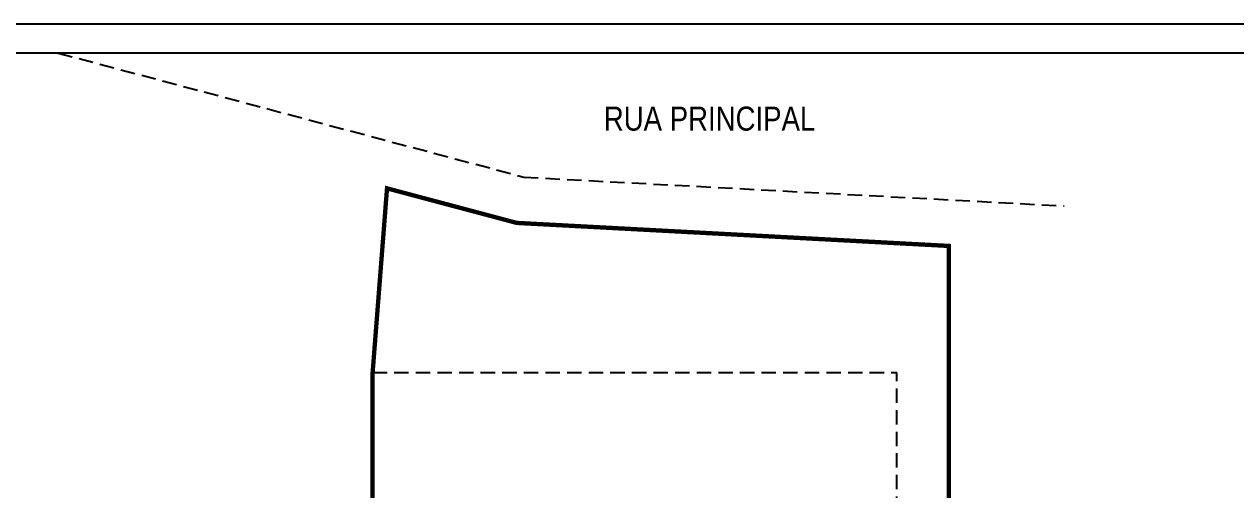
# Model space of a CAD drawing. Header units: inches. Extents: x 195 to 311, y -195 to -148.
# Drawn here: x 278.33 to 299.35, y -156.02 to -147.94 of the extents above; entities that cross this region are included whole.
import ezdxf

# ---------------------------------------------------------------- set-up
doc = ezdxf.new("R2010")
doc.units = ezdxf.units.IN
doc.header["$MEASUREMENT"] = 0
for name, pattern in [('ACAD_ISO04W100', [30.5, 24, -3, 0.5, -3]), ('DASHDOT', [25.4, 12.7, -6.35, 0, -6.35]), ('HIDDEN', [0.375, 0.25, -0.125])]:
    doc.linetypes.add(name, pattern=pattern)
for name, color, linetype in [('cotas', 7, 'CONTINUOUS'), ('LEG', 7, 'CONTINUOUS'), ('LEGENDA', 7, 'CONTINUOUS'), ('LIMITE', 1, 'ACAD_ISO04W100'), ('vão', 1, 'CONTINUOUS')]:
    doc.layers.add(name, color=color, linetype=linetype)
doc.styles.add('COMPARTIMENTOS', font='simplex.shx', dxfattribs={"height": 0.18})
doc.styles.add('textoleg', font='swissc.ttf')

# ---------------------------------------------------------------- blocks, each defined once
blk = doc.blocks.new('A$C70504814')
at = {"layer": 'LEG'}
blk.add_line((-390.924, -47.565), (-448.924, -47.565), dxfattribs=at)
at = {"layer": 'LEG', "color": 5}
blk.add_line((-391.424, -48.065), (-446.424, -48.065), dxfattribs=at)
at = {"layer": 'LEG', "linetype": 'Continuous', "style": 'COMPARTIMENTOS'}
for tag, p in [('REQUERENTE', (-397.572, -87.031)), ('REQUERENTE', (-397.572, -87.419)), ('CONTEM', (-397.91, -88.862)), ('CONTEM', (-397.91, -89.227)), ('ESCALA', (-399.823, -90.3)), ('DATA', (-395.19, -90.311))]:
    blk.add_attdef(tag, p, '', height=0.25, dxfattribs=at)
at = {"layer": 'LEG', "color": 5, "style": 'COMPARTIMENTOS'}
blk.add_attdef('NUMERO', (-392.401, -89.257), '', height=0.3, dxfattribs=at)

msp = doc.modelspace()

# ---------------------------------------------------------------- linework, layer by layer
at = {"layer": 'LIMITE', "linetype": 'DASHDOT', "ltscale": 0.1, "const_width": 0.075}
msp.add_lwpolyline([(293.285, -176.351), (284.371, -169.968), (284.371, -165.988), (284.371, -153.988), (284.621, -150.788), (286.871, -151.388), (294.371, -151.788), (294.371, -165.988), (298.99, -170.461)], dxfattribs=at)
at = {"layer": 'vão', "linetype": 'HIDDEN'}
for p, q in [((284.371, -153.988), (293.471, -153.988)), ((284.371, -157.138), (284.371, -153.988)), ((293.471, -157.138), (293.471, -153.988))]:
    msp.add_line(p, q, dxfattribs=at)
msp.add_lwpolyline([(278.914, -148.438), (286.997, -150.593), (296.371, -151.093)], dxfattribs=at)

# ---------------------------------------------------------------- block references
at = {"layer": 'cotas'}
msp.add_blockref('A$C70504814', (701.505, -100.373), dxfattribs=at)

# ---------------------------------------------------------------- texts
at = {"layer": 'LEGENDA', "linetype": 'Continuous', "style": 'textoleg'}
msp.add_text('RUA PRINCIPAL', height=0.418, dxfattribs=at).set_placement((288.383, -149.786))

doc.saveas('drawing.dxf')
